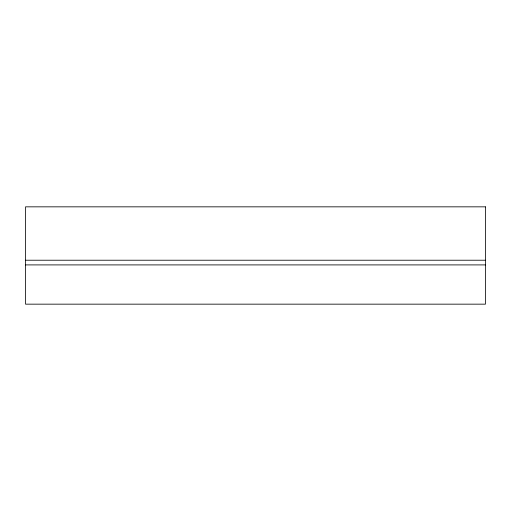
<?xml version="1.0" encoding="UTF-8"?>
<svg xmlns="http://www.w3.org/2000/svg" width="511" height="511" viewBox="0 0 511 511"><rect width="100%" height="100%" fill="white"/><g stroke="black" fill="none" stroke-linecap="round" stroke-linejoin="round"><path stroke-width="0.77" d="M25.55 260.22L485.45 260.22M25.55 264.909L485.45 264.909M485.45 206.84L25.55 206.84L25.55 304.16L485.45 304.16L485.45 206.84"/></g></svg>
